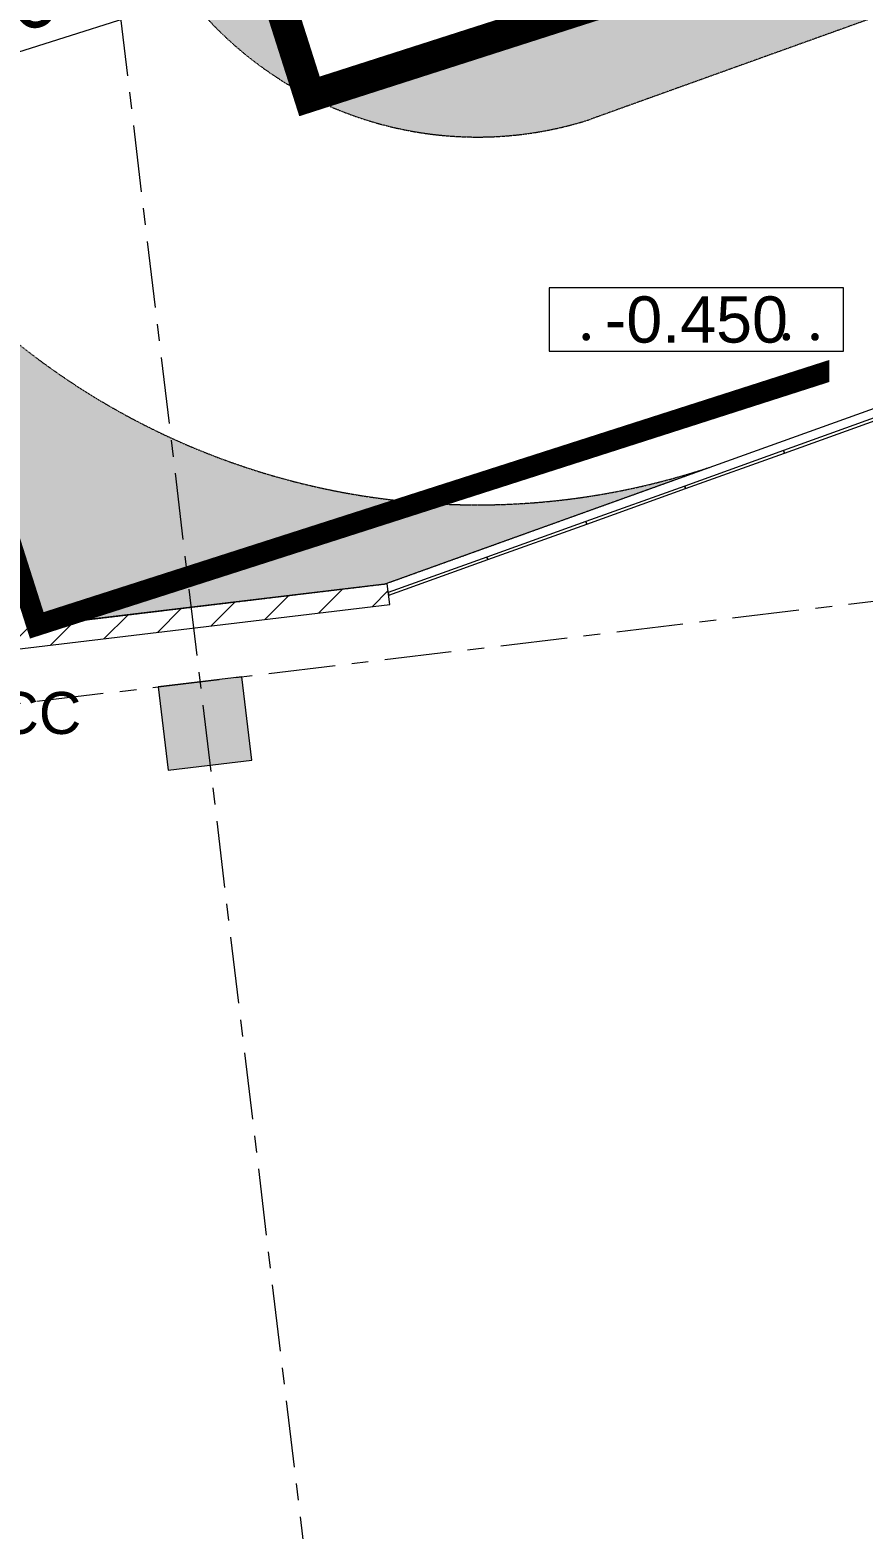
# Model space of a CAD drawing. Header units: millimetres. Extents: x -55734 to 162275, y -23881 to 125548.
# Drawn here: x 74620 to 82547, y 23369 to 37635 of the extents above; entities that cross this region are included whole.
import ezdxf
from ezdxf.enums import TextEntityAlignment as Align
from ezdxf.xclip import XClip

# ---------------------------------------------------------------- set-up
doc = ezdxf.new("R2010")
doc.units = ezdxf.units.MM
doc.header["$XCLIPFRAME"] = 0
for name, pattern in [('gf$0$Dash', [6, 3, -3]), ('Grid Line', [22.224999999999994, 12.7, -3.174999999999999, 3.174999999999999, -3.174999999999999]), ('HIDDEN2', [4.7624999999999975, 3.174999999999999, -1.587499999999999]), ('PHANTOM', [63.50000000000001, 31.75, -6.35, 6.35, -6.35, 6.35, -6.35])]:
    doc.linetypes.add(name, pattern=pattern)
for name, color, linetype, lineweight in [('@ color hatch', 7, 'Continuous', 13), ('CHU', 181, 'Continuous', 5), ('DIM', 1, 'Continuous', 5), ('gf$0$A-_DETA----_E', 8, 'Continuous', 9), ('HATCH-TUONG', 152, 'Continuous', 15), ('KI-HIEU-1', 151, 'Continuous', 9), ('KINH', 152, 'Continuous', 5), ('NET CAT', 3, 'Continuous', 5), ('NET THAY 2', 55, 'Continuous', 5), ('NET-CAT', 3, 'Continuous', 15), ('NET-THAY', 2, 'Continuous', 9), ('TRUC', 225, 'Continuous', 5)]:
    doc.layers.add(name, color=color, linetype=linetype, lineweight=lineweight)
doc.layers.add('CGXD', color=5, linetype='HIDDEN2')
doc.layers.add('RD-AB', color=4, linetype='PHANTOM')
doc.styles.add('Arial', font='arial.ttf')
doc.styles.add('Arial_1', font='arial.ttf', dxfattribs={"height": 400})
doc.styles.add('TA1', font='arial.ttf')
doc.dimstyles.new('D_300_KTx3.0', dxfattribs={"dimtxt": 600, "dimasz": 375, "dimexe": 375, "dimexo": 375, "dimgap": 160, "dimtad": 1, "dimdec": 0, "dimzin": 9, "dimtxsty": 'TA1', "dimblk": 'ARCHTICK', "dimcen": 1, "dimdle": 375, "dimclrd": 256, "dimclre": 256, "dimclrt": 7, "dimadec": 0, "dimazin": 0, "dimtfac": 1, "dimtdec": 0, "dimtix": 1, "dimtmove": 1, "dimatfit": 3, "dimldrblk": 'ARCHTICK', "dimfxl": 1, "dimtolj": 1, "dimtzin": 0, "dimlwd": -1, "dimlwe": -1, "dimarcsym": 0})
pattern_1 = [(0, (266422.9927652581, 100505.680249034), (75, 75), [37.5, -112.5]), (90, (266441.7427652581, 100486.930249034), (-74.99999999999999, 75), [37.5, -112.5])]

# ---------------------------------------------------------------- blocks, each defined once
blk = doc.blocks.new('ALC1807-ASCENT PLAZA-KET CAU 1_rvt-1-MẶT BẰNG TẦNG 1')
at = {"layer": 'NET CAT'}
blk.add_hatch(color=7, dxfattribs=at).paths.add_polyline_path([(75935.33969857295, 30590.59473862191), (76729.66132109158, 30685.74283371249), (76634.51322600097, 31480.06445623112), (75840.19160348235, 31384.91636114054)], flags=0)
at = {"layer": 'NET CAT', "color": 90, "lineweight": 13}
for p, q in [((76634.51322600091, 31480.06445623108), (75840.19160348226, 31384.9163611405)), ((75840.19160348226, 31384.9163611405), (75935.33969857286, 30590.59473862187)), ((76729.6613210915, 30685.74283371245), (76634.51322600091, 31480.06445623108)), ((75935.33969857286, 30590.59473862187), (76729.6613210915, 30685.74283371245))]:
    blk.add_line(p, q, dxfattribs=at)
at = {"layer": 'NET-THAY', "color": 50}
for p, q in [((77998.5169103579, 32363.21328346234), (85047.97155289854, 34895.90789661343)), ((74682.92059527313, 31965.36269988737), (77998.5169103579, 32363.21328346234))]:
    blk.add_line(p, q, dxfattribs=at)
blk = doc.blocks.new('A$C56D52FB6')
at = {"layer": '@ color hatch', "ltscale": 0.5}
h = blk.add_hatch(dxfattribs=at)
h.set_pattern_fill('CROSS', color=139, scale=300)
h.set_pattern_definition(pattern_1)
edge = h.paths.add_edge_path()
edge.add_line((-50972.45489764104, 14274.83711913933), (-34358.69779159851, 18291.28767043402))
edge.add_line((-34358.69779159851, 18291.28767043402), (-26870.79874875647, 20031.79562566728))
edge.add_line((-26870.79874875647, 20031.79562566728), (-20664.24176168814, 21795.03478807406))
edge.add_line((-20664.24176168814, 21795.03478807406), (-18690.18954590923, 15594.80901044124))
edge.add_arc((-17090.48040331993, 18707.83497549678), 3499.999999999109, 216.3524948346997, 242.8024589970868, ccw=False)
edge.add_arc((-25547.02854208468, 12483.94603234741), 6999.999999996249, 36.35249483465213, 102.7523131960874)
edge.add_line((-27092.1862276789, 19311.27989898944), (-48184.4457514041, 13768.79811309597))
edge.add_arc((-49006.89368788648, 17170.79449636478), 3499.999999999739, 235.83424668101628, 283.59074592841216, ccw=False)
h = blk.add_hatch(dxfattribs=at)
h.set_pattern_fill('CROSS', color=139, scale=300)
h.set_pattern_definition(pattern_1)
edge = h.paths.add_edge_path()
edge.add_line((-18693.19487361977, 15593.78618461766), (635.2242336144554, 21798.74329021863))
edge.add_line((635.2242336144554, 21798.74329021863), (1122.821828133718, 21533.96734934852))
edge.add_line((1122.821828133718, 21533.96734934852), (-16020.65802536911, 15375.34640392903))
edge.add_arc((-17092.44636369875, 18720.39070633408), 3512.556281005599, 242.88861355448068, 287.76602013383024, ccw=False)
h = blk.add_hatch(dxfattribs=at)
h.set_pattern_fill('CROSS', color=139, scale=300)
h.set_pattern_definition(pattern_1)
edge = h.paths.add_edge_path()
edge.add_line((-26008.33311357989, 15953.41257524569), (-22309.50752009999, 13693.44126836861))
edge.add_line((-22309.50752009999, 13693.44126836861), (-21286.79335026036, 10557.22671043835))
edge.add_line((-21286.79335026036, 10557.22671043835), (-17971.19703517371, 10955.07729400827))
edge.add_line((-17971.19703517371, 10955.07729400827), (-14884.08555073349, 12064.65638731567))
edge.add_arc((-17090.48040331906, 18707.8349754992), 7000.000000001151, 216.3524948346879, 288.37284363465005, ccw=False)
edge.add_arc((-25547.02854208578, 12483.9460323444), 3499.999999998965, 36.35249483468047, 97.57369532617159)
at = {"layer": 'gf$0$A-_DETA----_E'}
blk.add_line((1010.183482941648, 21919.05076432166), (-18690.03263726248, 15594.72838386731), dxfattribs=at)
at = {"layer": 'gf$0$A-_DETA----_E', "color": 190, "linetype": 'gf$0$Dash'}
for points in [[(-50972.45489764104, 14274.83711913933), (-34358.69779159851, 18291.28767043402), (-26870.79874875647, 20031.79562566728), (-20664.24176168814, 21795.03478807406), (-18690.18954590923, 15594.80901044124, -0.115924881621918), (-19909.32978290756, 16633.20532777837, 0.298112084596343), (-27092.1862276789, 19311.27989898944), (-48184.44575140411, 13768.79811309597, -0.2114463366983028)], [(-26008.33311357989, 15953.41257524569), (-22309.50752009999, 13693.44126836861), (-21286.79335026036, 10557.22671043835), (-17971.19703517371, 10955.07729400827), (-14884.08555073349, 12064.65638731567, -0.3250178610943656), (-22728.17916249757, 14558.57568006177, 0.2736684732394846)]]:
    blk.add_lwpolyline(points, format="xyb", close=True, dxfattribs=at)
at = {"layer": 'gf$0$A-_DETA----_E', "color": 190, "linetype": 'gf$0$Dash', "elevation": 1.003744202019173e-07}
blk.add_lwpolyline([(-18693.19487361977, 15593.78618461766), (635.2242336144554, 21798.74329021863), (1122.821828133718, 21533.96734934852), (-16020.65802536911, 15375.34640392903, -0.1983563472750801)], format="xyb", close=True, dxfattribs=at)
blk = doc.blocks.new('System Panel - Glazed-394770-MẶT BẰNG TẦNG 1')
at = {"layer": 'KINH', "lineweight": 9}
for p, q in [((500.0000001523973, 12.69999999999711), (-500.0000001523973, 12.69999999999711)), ((-500.0000001523973, 12.69999999999711), (-500.0000001523973, -12.69999999999711)), ((500.0000001523973, -12.69999999999711), (500.0000001523973, 12.69999999999711)), ((-500.0000001523973, -12.69999999999711), (500.0000001523973, -12.69999999999711))]:
    blk.add_line(p, q, dxfattribs=at)
blk = doc.blocks.new('_ARCHTICK')
at = {"color": 0, "linetype": 'ByBlock', "const_width": 0.15}
blk.add_lwpolyline([(-0.5, -0.5), (0.5, 0.5)], dxfattribs=at)
blk = doc.blocks.new('*D151')
at = {"layer": 'Defpoints', "color": 0, "transparency": 16777216}
for p in [(132637.0113204487, 71677.17154249802), (128825.3515963671, 70463.60036074155, -3.47962208218722e-06), (128825.3515963671, 70463.60036074155)]:
    blk.add_point(p, dxfattribs=at)
at = {"layer": 'DIM', "transparency": 16777216}
blk.add_line((132994.3376159774, 71790.93849079031), (128468.0253008384, 70349.83341244925), dxfattribs=at)
at = {"layer": 'DIM', "transparency": 16777216, "xscale": 375, "yscale": 375, "zscale": 375}
for p, rotation in [((132637.0113204487, 71677.17154249802), 17.66063888103842), ((128825.3515963671, 70463.60036074155), 197.6606388810384)]:
    blk.add_blockref('_ARCHTICK', p, dxfattribs=dict(at, rotation=rotation))
at = {"layer": 'DIM', "color": 7, "transparency": 16777216, "insert": (130589.7027646934, 71514.75101792473), "char_height": 600, "attachment_point": 5, "rotation": 17.660638881038427, "style": 'TA1'}
blk.add_mtext('\\A1;4000', dxfattribs=at)
blk = doc.blocks.new('*U174')
at = {"color": 7, "ltscale": 30, "true_color": 0xffffff, "insert": (520, 350), "char_height": 200, "attachment_point": 5, "bg_fill": 3, "box_fill_scale": 1.25, "bg_fill_color": 256, "bg_fill_true_color": 13158600, "bg_fill_transparency": 0}
blk.add_mtext('\\A1;.      ..', dxfattribs=at)
blk.add_lwpolyline([(-200, 200), (1200, 200), (1200, 500), (-200, 500)], close=True)
at = {"color": 7, "style": 'Arial'}
blk.add_attdef('±0.000', text='', height=220, dxfattribs=at).set_placement((500, 349.9999999999127), align=Align.MIDDLE)
blk = doc.blocks.new('A$C1F0A2BF7')
at = {"layer": 'CGXD', "ltscale": 200, "const_width": 200, "elevation": -3.977424561112374e-06}
blk.add_lwpolyline([(153561.1226146654, 72890.82706285013), (130418.0220422434, 65461.24212783163), (128403.46457685, 71788.68930861734), (125832.2476587936, 71058.24948267722), (118267.2105483628, 69299.8113417508), (97389.2170030819, 64252.46243989574), (95665.13970612898, 76400.76485154765), (89158.62054502891, 76288.37961033436), (80095.1513761798, 76240.15018884973), (75966.30655073191, 76254.6673286161), (71950.12642534656, 76296.02380128148), (68041.3713891315, 76232.41742682464), (63824.10836483542, 76163.23365290447), (62710.87670009441, 76152.7975980192), (59200.81674194217, 76148.43576485223), (53256.37634525231, 76129.83989817418), (50614.28199219946, 76167.41231305858), (49470.58350224127, 76197.63051792078), (45331.29765398303, 75911.0010137008)], dxfattribs=at)
at = {"layer": 'RD-AB', "ltscale": 30, "const_width": 300, "elevation": -2.891235942494149e-06}
blk.add_lwpolyline([(152338.6644583901, 76699.23251175933), (133013.2697516246, 70495.2383266515), (131039.1984629637, 76695.52400957758), (124832.5036401305, 74932.30556845132), (117344.6045972788, 73191.79761321568), (100730.8474912462, 69175.34706192328), (99106.1300698255, 80624.02791663486), (95473.97263865673, 80397.90322199179), (89113.63219522993, 80288.04288399516), (80091.73686771153, 80240.03468964648), (75994.12870662392, 80254.44199923135), (71938.37283834454, 80296.20600260355), (67975.95661123702, 80231.72637502235), (63772.75004163105, 80162.77319575273), (62689.83872089873, 80152.62138082056), (59192.27086656925, 80148.27507105035), (53278.75598948938, 80129.77594810544), (50695.74403449346, 80166.50817059341), (49385.24753326323, 80201.13342511316), (45942.69421795069, 79962.74994891374)], dxfattribs=at)
at = {"layer": 'DIM'}
dim = blk.add_aligned_dim(p1=(132637.0113204487, 71677.17154249802, -4.978024789251535e-07), p2=(128825.3515963671, 70463.60036074156, -3.977424561112374e-06), distance=1.3969181705369556e-11, dimstyle='D_300_KTx3.0', dxfattribs=at)
dim.commit()
dim.dimension.update_dxf_attribs({"geometry": '*D151', "text_midpoint": (130589.7027646934, 71514.75101792473, -4.978024789251535e-07)})

msp = doc.modelspace()

# ---------------------------------------------------------------- hatches: boundary and pattern name
at = {"layer": 'HATCH-TUONG', "lineweight": 5}
h = msp.add_hatch(dxfattribs=at)
h.set_pattern_fill('FP_3', color=256, style=0, pattern_type=2)
h.set_pattern_definition([(45, (0, 0), (-224.5064030267289, 224.5064030267289), [])])
h.paths.add_polyline_path([(74563.89877620403, 31685.25209662042), (74766.35584401591, 31709.50348773684), (73755.65387513787, 34808.88190841605), (73492.9450286672, 34969.39622304957), (74500.68223548107, 31879.10942368617)], flags=0)
h = msp.add_hatch(dxfattribs=at)
h.set_pattern_fill('FP_3', color=256, style=0, pattern_type=2)
h.set_pattern_definition([(45, (-7.651980938899214, 63.85605885144832), (-224.5064030267289, 224.5064030267289), [])])
h.paths.add_polyline_path([(74758.70386307701, 31773.35954658829), (78043.41452724456, 32166.81976944906), (78019.6275034719, 32365.40017507871), (74695.48732235403, 31967.21687365404)], flags=0)

# ---------------------------------------------------------------- linework, layer by layer
at = {"layer": 'NET-CAT'}
for p, q in [((74682.92059527342, 31965.36269988741), (73755.6538751378, 34808.88190841602)), ((78019.62750347183, 32365.40017507867), (74695.48732235396, 31967.216873654)), ((78043.41452724447, 32166.81976944902), (78019.62750347183, 32365.40017507867)), ((73268.57396000873, 31594.86381174358), (78043.41452724447, 32166.81976944902))]:
    msp.add_line(p, q, dxfattribs=at)
at = {"layer": 'TRUC', "linetype": 'Grid Line', "ltscale": 50}
for p, q in [((75074.55710098051, 41139.81517860782), (79038.66033336543, 8046.426305382738)), ((41585.19059451254, 27281.66901028148), (106103.1561622593, 35009.97622093809))]:
    msp.add_line(p, q, dxfattribs=at)

# ---------------------------------------------------------------- block references
at = {"lineweight": 5}
msp.add_blockref('ALC1807-ASCENT PLAZA-KET CAU 1_rvt-1-MẶT BẰNG TẦNG 1', (0, 0), dxfattribs=at)
at = {"color": 50, "lineweight": 9, "rotation": 19.76210720897475}
for p in [(82266.18411140415, 33790.22238927657), (81325.07952256469, 33452.10679829428), (80383.97493372523, 33113.99120731199), (79442.87034488576, 32775.87561632969), (78501.76575590287, 32437.76002529588)]:
    msp.add_blockref('System Panel - Glazed-394770-MẶT BẰNG TẦNG 1', p, dxfattribs=at)
at = {"layer": 'NET THAY 2'}
ref = msp.add_blockref('A$C1F0A2BF7', (-55733.7975177078, -33492.41671422218, 4.978024789251535e-07), dxfattribs=at)
XClip(ref).set_block_clipping_path([(-27462.618629115583, 51738.674998801594), (137958.51740970556, 152520.38063209807)])
at = {"layer": 'NET-THAY'}
msp.add_blockref('A$C56D52FB6', (95969.65169468791, 21408.20164954532), dxfattribs=at)

# ---------------------------------------------------------------- texts
at = {"layer": 'CHU', "color": 7, "insert": (73524.3060332491, 31335.15593725654), "char_height": 400, "width": 1644.28, "attachment_point": 1, "line_spacing_factor": 0.9364389825664474, "style": 'Arial_1'}
msp.add_mtext('\\pt2540,5080,7620,10160,12700,15240,17780,20320,22860,25400,27940,30480,33020,35560,38100,40640,43180,45720,48260,50800,53340,55880,58420,60960,63500,66040,68580,71120,73660,76200,78740,81280;PCCC', dxfattribs=at)

# ---------------------------------------------------------------- next in the draw order: block references
at = {"layer": 'KI-HIEU-1', "linetype": 'ByBlock', "xscale": 1.999999999999999, "yscale": 1.999999999999999, "zscale": 1.999999999999999}
msp.add_blockref('*U174', (79961.01883673207, 34179.83454117642), dxfattribs=at).add_auto_attribs({'±0.000': '-0.450'})

doc.saveas('drawing.dxf')
